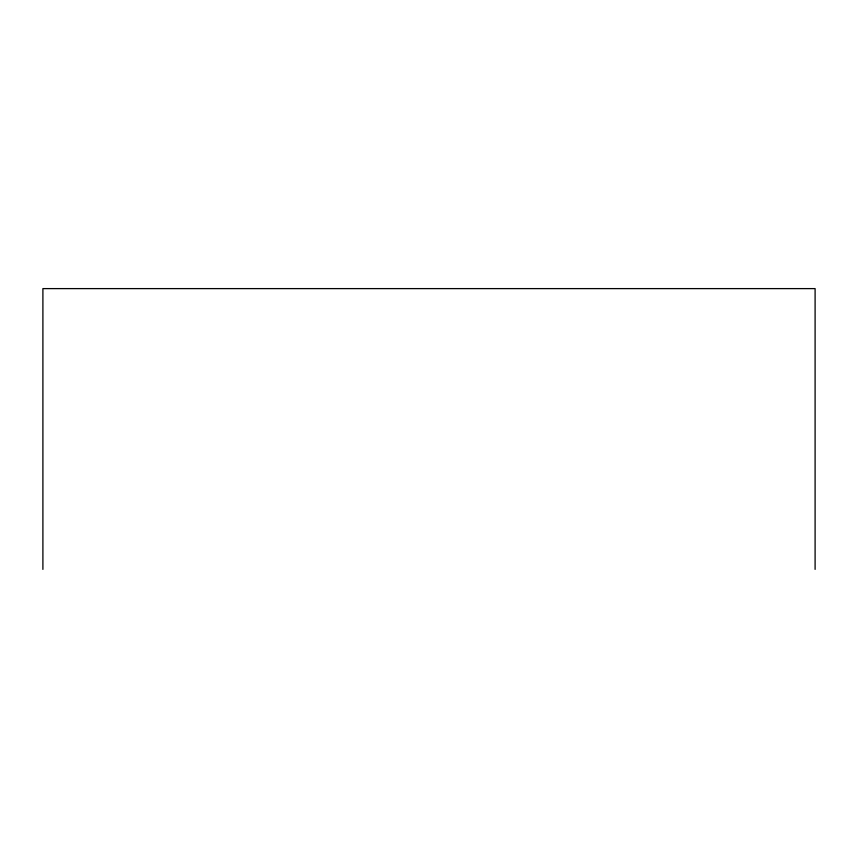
<?xml version="1.0" encoding="UTF-8"?>
<svg xmlns="http://www.w3.org/2000/svg" width="858" height="858" viewBox="0 0 858 858"><rect width="100%" height="100%" fill="white"/><g stroke="black" fill="none" stroke-linecap="round" stroke-linejoin="round"><path stroke-width="1.29" d="M815.1 569.39L815.1 288.61L42.9 288.61L42.9 569.39"/></g></svg>
